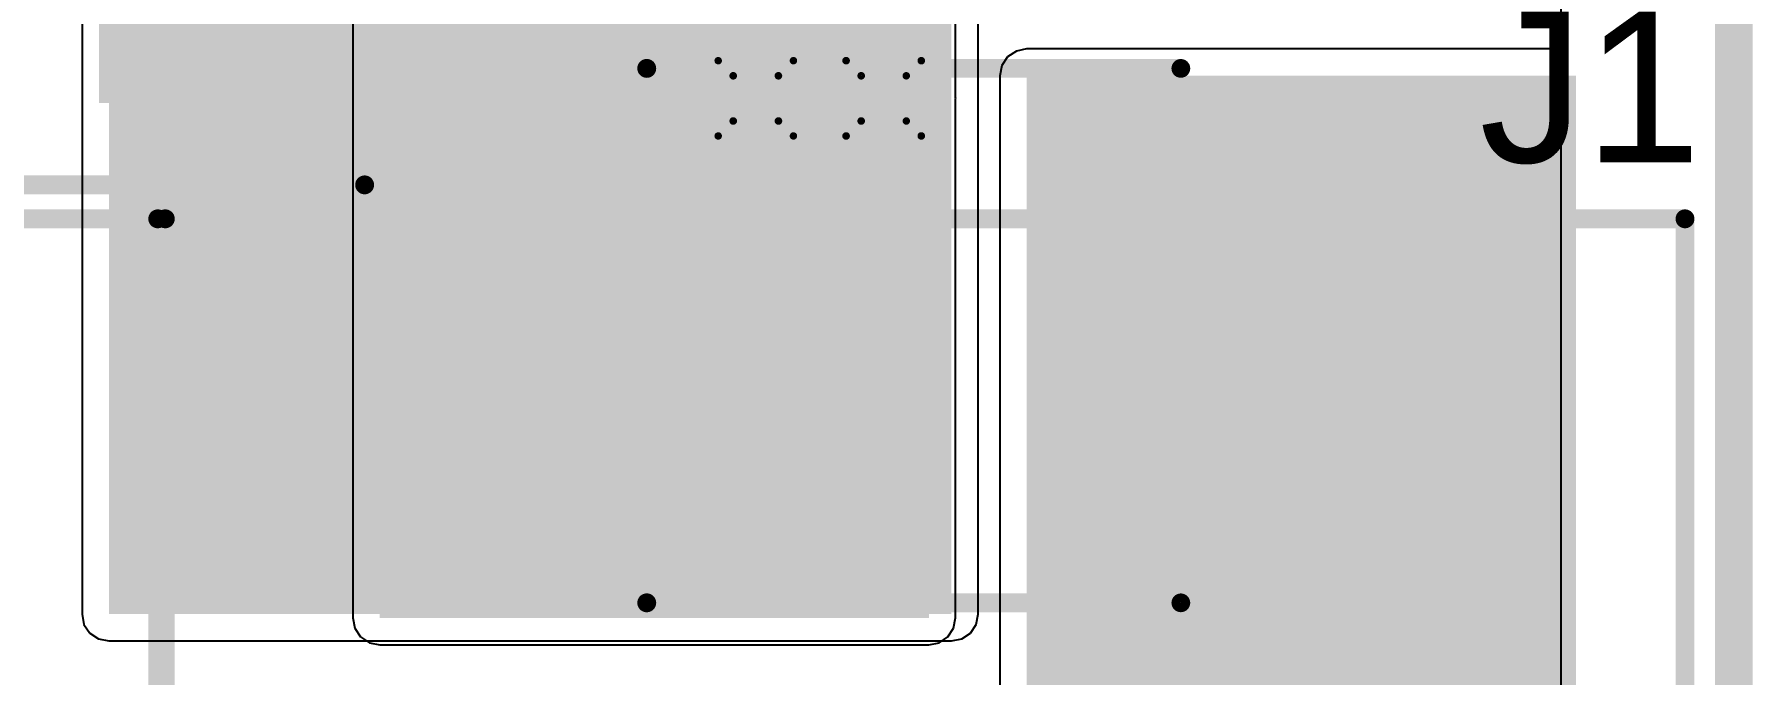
# Model space of a CAD drawing. Header units: inches. Extents: x -8 to 208, y -3 to 109.
# Drawn here: x 76.26 to 87.86, y 8.91 to 13.23 of the extents above; entities that cross this region are included whole.
import ezdxf

# ---------------------------------------------------------------- set-up
doc = ezdxf.new("R2010")
doc.units = ezdxf.units.IN
for name, color, linetype in [('BottomLayer', 5, 'Continuous'), ('BottomOverlay', 54, 'Continuous'), ('BottomPaste', 16, 'Continuous'), ('BottomSolder', 6, 'Continuous'), ('DrillDrawing', 1, 'Continuous'), ('Mechanical2', 216, 'Continuous'), ('MultiLayer', 9, 'Continuous'), ('PadHoleLayer', 156, 'Continuous'), ('TopLayer', 1, 'Continuous'), ('TopOverlay', 2, 'Continuous'), ('TopPaste', 8, 'Continuous'), ('TopSolder', 216, 'Continuous'), ('ViaHoleLayer', 16, 'Continuous')]:
    doc.layers.add(name, color=color, linetype=linetype)
doc.styles.add('Arial', font='', dxfattribs={"height": 0.2})
doc.styles.get('Arial').set_extended_font_data('Arial')

# ---------------------------------------------------------------- blocks, each defined once
blk = doc.blocks.new('DB128L_5_08_3P_BK_S_89')
at = {"layer": 'TopOverlay'}
for points in [[(-7.671, 5.131, 0.127, 0.127, 0), (7.671, 5.131, 0.127, 0.127, 0)], [(7.671, -5.08, 0.127, 0.127, 0), (7.671, 5.131, 0.127, 0.127, 0)]]:
    blk.add_lwpolyline(points, format="xyseb", dxfattribs=at)
blk.add_lwpolyline([(7.639, 5.131, 0.0635, 0.0635, 1), (7.703, 5.131, 0.0635, 0.0635, 1)], format="xyseb", close=True, dxfattribs=at)
blk.add_lwpolyline([(7.639, 5.131, 0.0635, 0.0635, 1), (7.703, 5.131, 0.0635, 0.0635, 1)], format="xyseb", close=True, dxfattribs=at)
blk = doc.blocks.new('DB128L_5_08_2P_BK_S_94')
at = {"layer": 'BottomLayer'}
blk.add_hatch(color=5, dxfattribs=at).paths.add_polyline_path([(-1.04, 1.5), (-1.04, -1.5), (-4.04, -1.5), (-4.04, 1.5)])
h = blk.add_hatch(color=5, dxfattribs=at)
edge = h.paths.add_edge_path()
edge.add_arc((2.54, 0), 1.5, 0, 360)
at = {"layer": 'BottomSolder'}
blk.add_hatch(color=6, dxfattribs=at).paths.add_polyline_path([(-0.938, 1.602), (-0.938, -1.602), (-4.142, -1.602), (-4.142, 1.602)])
h = blk.add_hatch(color=6, dxfattribs=at)
edge = h.paths.add_edge_path()
edge.add_arc((2.54, 0), 1.602, 0, 360)
at = {"layer": 'MultiLayer'}
blk.add_hatch(color=9, dxfattribs=at).paths.add_polyline_path([(-1.04, 1.5), (-1.04, -1.5), (-4.04, -1.5), (-4.04, 1.5)])
h = blk.add_hatch(color=9, dxfattribs=at)
edge = h.paths.add_edge_path()
edge.add_arc((2.54, 0), 1.5, 0, 360)
at = {"layer": 'PadHoleLayer'}
h = blk.add_hatch(color=156, dxfattribs=at)
edge = h.paths.add_edge_path()
edge.add_arc((-2.54, 0), 0.8, 0, 360)
h = blk.add_hatch(color=156, dxfattribs=at)
edge = h.paths.add_edge_path()
edge.add_arc((2.54, 0), 0.8, 0, 360)
at = {"layer": 'TopLayer'}
blk.add_hatch(color=1, dxfattribs=at).paths.add_polyline_path([(-1.04, 1.5), (-1.04, -1.5), (-4.04, -1.5), (-4.04, 1.5)])
h = blk.add_hatch(color=1, dxfattribs=at)
edge = h.paths.add_edge_path()
edge.add_arc((2.54, 0), 1.5, 0, 360)
at = {"layer": 'TopSolder'}
blk.add_hatch(color=216, dxfattribs=at).paths.add_polyline_path([(-0.938, 1.602), (-0.938, -1.602), (-4.142, -1.602), (-4.142, 1.602)])
h = blk.add_hatch(color=216, dxfattribs=at)
edge = h.paths.add_edge_path()
edge.add_arc((2.54, 0), 1.602, 0, 360)
at = {"layer": 'TopOverlay'}
for points in [[(-5.131, 5.131, 0.127, 0.127, 0), (5.131, 5.131, 0.127, 0.127, 0)], [(-5.131, -5.08, 0.127, 0.127, 0), (-5.131, 5.131, 0.127, 0.127, 0)], [(5.131, -5.08, 0.127, 0.127, 0), (5.131, 5.131, 0.127, 0.127, 0)], [(-3.431, -4.343, 0.254, 0.254, 0), (-2.954, -3.867, 0.254, 0.254, 0)], [(-2.954, -3.867, 0.254, 0.254, 0), (-2.026, -3.867, 0.254, 0.254, 0)], [(-2.026, -3.867, 0.254, 0.254, 0), (-1.549, -4.343, 0.254, 0.254, 0)], [(1.649, -4.343, 0.254, 0.254, 0), (2.126, -3.867, 0.254, 0.254, 0)], [(2.126, -3.867, 0.254, 0.254, 0), (3.054, -3.867, 0.254, 0.254, 0)], [(3.054, -3.867, 0.254, 0.254, 0), (3.531, -4.343, 0.254, 0.254, 0)], [(-5.131, -5.08, 0.127, 0.127, 0), (5.131, -5.08, 0.127, 0.127, 0)]]:
    blk.add_lwpolyline(points, format="xyseb", dxfattribs=at)
for points in [[(-5.163, 5.131, 0.0635, 0.0635, 1), (-5.099, 5.131, 0.0635, 0.0635, 1)], [(-5.163, 5.131, 0.0635, 0.0635, 1), (-5.099, 5.131, 0.0635, 0.0635, 1)], [(5.099, 5.131, 0.0635, 0.0635, 1), (5.163, 5.131, 0.0635, 0.0635, 1)], [(5.099, 5.131, 0.0635, 0.0635, 1), (5.163, 5.131, 0.0635, 0.0635, 1)], [(-3.018, -3.867, 0.127, 0.127, 1), (-2.891, -3.867, 0.127, 0.127, 1)], [(-3.018, -3.867, 0.127, 0.127, 1), (-2.891, -3.867, 0.127, 0.127, 1)], [(-2.09, -3.867, 0.127, 0.127, 1), (-1.963, -3.867, 0.127, 0.127, 1)], [(-2.09, -3.867, 0.127, 0.127, 1), (-1.963, -3.867, 0.127, 0.127, 1)], [(2.062, -3.867, 0.127, 0.127, 1), (2.189, -3.867, 0.127, 0.127, 1)], [(2.062, -3.867, 0.127, 0.127, 1), (2.189, -3.867, 0.127, 0.127, 1)], [(2.99, -3.867, 0.127, 0.127, 1), (3.117, -3.867, 0.127, 0.127, 1)], [(2.99, -3.867, 0.127, 0.127, 1), (3.117, -3.867, 0.127, 0.127, 1)], [(-3.495, -4.343, 0.127, 0.127, 1), (-3.368, -4.343, 0.127, 0.127, 1)], [(-1.613, -4.343, 0.127, 0.127, 1), (-1.486, -4.343, 0.127, 0.127, 1)], [(1.585, -4.343, 0.127, 0.127, 1), (1.712, -4.343, 0.127, 0.127, 1)], [(3.467, -4.343, 0.127, 0.127, 1), (3.594, -4.343, 0.127, 0.127, 1)], [(-5.163, -5.08, 0.0635, 0.0635, 1), (-5.099, -5.08, 0.0635, 0.0635, 1)], [(-5.163, -5.08, 0.0635, 0.0635, 1), (-5.099, -5.08, 0.0635, 0.0635, 1)], [(5.099, -5.08, 0.0635, 0.0635, 1), (5.163, -5.08, 0.0635, 0.0635, 1)], [(5.099, -5.08, 0.0635, 0.0635, 1), (5.163, -5.08, 0.0635, 0.0635, 1)]]:
    blk.add_lwpolyline(points, format="xyseb", close=True, dxfattribs=at)
blk = doc.blocks.new('F____1812__B_98')
at = {"layer": 'BottomLayer'}
for points in [[(-3.38, 1.6), (-1.6, 1.6), (-1.6, -1.6), (-3.38, -1.6)], [(1.6, 1.6), (3.38, 1.6), (3.38, -1.6), (1.6, -1.6)]]:
    blk.add_hatch(color=5, dxfattribs=at).paths.add_polyline_path(points)
at = {"layer": 'BottomPaste'}
for points in [[(-3.38, 1.6), (-1.6, 1.6), (-1.6, -1.6), (-3.38, -1.6)], [(1.6, 1.6), (3.38, 1.6), (3.38, -1.6), (1.6, -1.6)]]:
    blk.add_hatch(color=16, dxfattribs=at).paths.add_polyline_path(points)
at = {"layer": 'BottomSolder'}
for points in [[(-3.482, 1.702), (-1.498, 1.702), (-1.498, -1.702), (-3.482, -1.702)], [(1.498, 1.702), (3.482, 1.702), (3.482, -1.702), (1.498, -1.702)]]:
    blk.add_hatch(color=6, dxfattribs=at).paths.add_polyline_path(points)
at = {"layer": 'BottomOverlay'}
for points in [[(1.854, 1.803, 0.127, 0.127, 0), (-1.753, 1.803, 0.127, 0.127, 0)], [(1.854, -1.803, 0.127, 0.127, 0), (-1.753, -1.803, 0.127, 0.127, 0)]]:
    blk.add_lwpolyline(points, format="xyseb", dxfattribs=at)
for points in [[(-1.784, 1.803, 0.0635, 0.0635, 1), (-1.721, 1.803, 0.0635, 0.0635, 1)], [(1.822, 1.803, 0.0635, 0.0635, 1), (1.886, 1.803, 0.0635, 0.0635, 1)], [(-1.784, -1.803, 0.0635, 0.0635, 1), (-1.721, -1.803, 0.0635, 0.0635, 1)], [(1.822, -1.803, 0.0635, 0.0635, 1), (1.886, -1.803, 0.0635, 0.0635, 1)]]:
    blk.add_lwpolyline(points, format="xyseb", close=True, dxfattribs=at)
blk = doc.blocks.new('SMB__112')
at = {"layer": 'TopLayer'}
for points in [[(-3.7, -1.2), (-3.7, 1.2), (-0.9, 1.2), (-0.9, -1.2)], [(0.9, -1.2), (0.9, 1.2), (3.7, 1.2), (3.7, -1.2)]]:
    blk.add_hatch(color=1, dxfattribs=at).paths.add_polyline_path(points)
at = {"layer": 'TopOverlay'}
for points in [[(2.591, 1.245), (4.826, 1.245), (4.826, 1.905), (2.591, 1.905)], [(3.734, -1.651), (4.826, -1.651), (4.826, 1.346), (3.734, 1.346)], [(2.591, -1.905), (4.826, -1.905), (4.826, -1.245), (2.591, -1.245)]]:
    blk.add_hatch(color=2, dxfattribs=at).paths.add_polyline_path(points)
at = {"layer": 'TopPaste'}
for points in [[(-3.7, -1.2), (-3.7, 1.2), (-0.9, 1.2), (-0.9, -1.2)], [(0.9, -1.2), (0.9, 1.2), (3.7, 1.2), (3.7, -1.2)]]:
    blk.add_hatch(color=8, dxfattribs=at).paths.add_polyline_path(points)
at = {"layer": 'TopSolder'}
for points in [[(-3.802, -1.302), (-3.802, 1.302), (-0.798, 1.302), (-0.798, -1.302)], [(0.798, -1.302), (0.798, 1.302), (3.802, 1.302), (3.802, -1.302)]]:
    blk.add_hatch(color=216, dxfattribs=at).paths.add_polyline_path(points)
at = {"layer": 'TopOverlay'}
for points in [[(-2.21, 1.854, 0.127, 0.127, 0), (2.591, 1.854, 0.127, 0.127, 0)], [(-2.21, 1.397, 0.127, 0.127, 0), (-2.21, 1.854, 0.127, 0.127, 0)], [(-2.21, -1.854, 0.127, 0.127, 0), (-2.21, -1.397, 0.127, 0.127, 0)], [(-2.21, -1.854, 0.127, 0.127, 0), (2.591, -1.854, 0.127, 0.127, 0)]]:
    blk.add_lwpolyline(points, format="xyseb", dxfattribs=at)
for points in [[(-2.242, 1.854, 0.0635, 0.0635, 1), (-2.178, 1.854, 0.0635, 0.0635, 1)], [(-2.242, 1.854, 0.0635, 0.0635, 1), (-2.178, 1.854, 0.0635, 0.0635, 1)], [(2.559, 1.854, 0.0635, 0.0635, 1), (2.623, 1.854, 0.0635, 0.0635, 1)], [(-2.242, 1.397, 0.0635, 0.0635, 1), (-2.178, 1.397, 0.0635, 0.0635, 1)], [(-2.242, -1.397, 0.0635, 0.0635, 1), (-2.178, -1.397, 0.0635, 0.0635, 1)], [(-2.242, -1.854, 0.0635, 0.0635, 1), (-2.178, -1.854, 0.0635, 0.0635, 1)], [(-2.242, -1.854, 0.0635, 0.0635, 1), (-2.178, -1.854, 0.0635, 0.0635, 1)], [(2.559, -1.854, 0.0635, 0.0635, 1), (2.623, -1.854, 0.0635, 0.0635, 1)]]:
    blk.add_lwpolyline(points, format="xyseb", close=True, dxfattribs=at)

msp = doc.modelspace()

# ---------------------------------------------------------------- hatches: boundary and pattern name
at = {"layer": 'BottomLayer'}
for points in [[(82.296, 16.764), (78.588, 16.764), (78.588, 9.296), (82.296, 9.296)], [(82.956, 5.232), (86.665, 5.232), (86.665, 12.954), (82.956, 12.954)]]:
    msp.add_hatch(color=5, dxfattribs=at).paths.add_polyline_path(points)
h = msp.add_hatch(color=5, dxfattribs=at)
edge = h.paths.add_edge_path()
edge.add_arc((81.128, 12.802), 0.3, 0, 360)
h = msp.add_hatch(color=5, dxfattribs=at)
edge = h.paths.add_edge_path()
edge.add_arc((81.991, 12.802), 0.3, 0, 360)
at = {"layer": 'BottomSolder'}
h = msp.add_hatch(color=6, dxfattribs=at)
edge = h.paths.add_edge_path()
edge.add_arc((81.128, 12.802), 0.402, 0, 360)
h = msp.add_hatch(color=6, dxfattribs=at)
edge = h.paths.add_edge_path()
edge.add_arc((81.991, 12.802), 0.402, 0, 360)
at = {"layer": 'TopLayer'}
msp.add_hatch(color=1, dxfattribs=at).paths.add_polyline_path([(76.759, 9.322), (82.448, 9.322), (82.448, 21.107), (76.759, 21.107)])
h = msp.add_hatch(color=1, dxfattribs=at)
edge = h.paths.add_edge_path()
edge.add_arc((81.128, 12.802), 0.3, 0, 360)
h = msp.add_hatch(color=1, dxfattribs=at)
edge = h.paths.add_edge_path()
edge.add_arc((81.991, 12.802), 0.3, 0, 360)
at = {"layer": 'TopSolder'}
h = msp.add_hatch(color=216, dxfattribs=at)
edge = h.paths.add_edge_path()
edge.add_arc((81.128, 12.802), 0.402, 0, 360)
h = msp.add_hatch(color=216, dxfattribs=at)
edge = h.paths.add_edge_path()
edge.add_arc((81.991, 12.802), 0.402, 0, 360)
at = {"layer": 'ViaHoleLayer'}
h = msp.add_hatch(color=16, dxfattribs=at)
edge = h.paths.add_edge_path()
edge.add_arc((81.128, 12.802), 0.15, 0, 360)
h = msp.add_hatch(color=16, dxfattribs=at)
edge = h.paths.add_edge_path()
edge.add_arc((81.991, 12.802), 0.15, 0, 360)

# ---------------------------------------------------------------- linework, layer by layer
at = {"layer": 'BottomLayer'}
for p, q in [((86.563, 19.656), (86.563, 13.135)), ((78.406, 16.485), (78.406, 9.296)), ((82.477, 12.807), (82.477, 13.66)), ((82.887, 13.121), (82.828, 13.082)), ((82.956, 13.135), (82.887, 13.121)), ((86.563, 13.135), (82.956, 13.135)), ((82.789, 13.023), (82.775, 12.954)), ((82.828, 13.082), (82.789, 13.023)), ((82.775, 12.954), (82.775, 5.232)), ((82.478, 12.802), (82.477, 12.807)), ((82.477, 12.796), (82.478, 12.802)), ((82.477, 9.296), (82.477, 12.796)), ((78.406, 9.296), (78.42, 9.227)), ((82.463, 9.227), (82.477, 9.296)), ((78.42, 9.227), (78.459, 9.168)), ((78.459, 9.168), (78.518, 9.129)), ((82.365, 9.129), (82.424, 9.168)), ((82.424, 9.168), (82.463, 9.227)), ((78.518, 9.129), (78.588, 9.115)), ((78.588, 9.115), (82.296, 9.115)), ((82.296, 9.115), (82.365, 9.129))]:
    msp.add_line(p, q, dxfattribs=at)
at = {"layer": 'DrillDrawing'}
for points in [[(80.874, 13.056, 0.0508, 0.0508, 0), (81.382, 13.056, 0.0508, 0.0508, 0)], [(80.874, 12.548, 0.0508, 0.0508, 0), (80.874, 13.056, 0.0508, 0.0508, 0)], [(81.382, 12.548, 0.0508, 0.0508, 0), (81.382, 13.056, 0.0508, 0.0508, 0)], [(81.737, 13.056, 0.0508, 0.0508, 0), (82.245, 13.056, 0.0508, 0.0508, 0)], [(81.737, 12.548, 0.0508, 0.0508, 0), (81.737, 13.056, 0.0508, 0.0508, 0)], [(82.245, 12.548, 0.0508, 0.0508, 0), (82.245, 13.056, 0.0508, 0.0508, 0)], [(80.975, 12.954, 0.0508, 0.0508, 0), (81.28, 12.954, 0.0508, 0.0508, 0)], [(80.975, 12.649, 0.0508, 0.0508, 0), (80.975, 12.954, 0.0508, 0.0508, 0)], [(81.28, 12.649, 0.0508, 0.0508, 0), (81.28, 12.954, 0.0508, 0.0508, 0)], [(81.839, 12.954, 0.0508, 0.0508, 0), (82.144, 12.954, 0.0508, 0.0508, 0)], [(81.839, 12.649, 0.0508, 0.0508, 0), (81.839, 12.954, 0.0508, 0.0508, 0)], [(82.144, 12.649, 0.0508, 0.0508, 0), (82.144, 12.954, 0.0508, 0.0508, 0)], [(80.975, 12.649, 0.0508, 0.0508, 0), (81.28, 12.649, 0.0508, 0.0508, 0)], [(81.839, 12.649, 0.0508, 0.0508, 0), (82.144, 12.649, 0.0508, 0.0508, 0)], [(80.874, 12.548, 0.0508, 0.0508, 0), (81.382, 12.548, 0.0508, 0.0508, 0)], [(81.737, 12.548, 0.0508, 0.0508, 0), (82.245, 12.548, 0.0508, 0.0508, 0)]]:
    msp.add_lwpolyline(points, format="xyseb", dxfattribs=at)
for points in [[(80.861, 13.056, 0.0254, 0.0254, 1), (80.886, 13.056, 0.0254, 0.0254, 1)], [(80.861, 13.056, 0.0254, 0.0254, 1), (80.886, 13.056, 0.0254, 0.0254, 1)], [(81.369, 13.056, 0.0254, 0.0254, 1), (81.394, 13.056, 0.0254, 0.0254, 1)], [(81.369, 13.056, 0.0254, 0.0254, 1), (81.394, 13.056, 0.0254, 0.0254, 1)], [(81.724, 13.056, 0.0254, 0.0254, 1), (81.75, 13.056, 0.0254, 0.0254, 1)], [(81.724, 13.056, 0.0254, 0.0254, 1), (81.75, 13.056, 0.0254, 0.0254, 1)], [(82.232, 13.056, 0.0254, 0.0254, 1), (82.258, 13.056, 0.0254, 0.0254, 1)], [(82.232, 13.056, 0.0254, 0.0254, 1), (82.258, 13.056, 0.0254, 0.0254, 1)], [(80.962, 12.954, 0.0254, 0.0254, 1), (80.988, 12.954, 0.0254, 0.0254, 1)], [(80.962, 12.954, 0.0254, 0.0254, 1), (80.988, 12.954, 0.0254, 0.0254, 1)], [(81.267, 12.954, 0.0254, 0.0254, 1), (81.293, 12.954, 0.0254, 0.0254, 1)], [(81.267, 12.954, 0.0254, 0.0254, 1), (81.293, 12.954, 0.0254, 0.0254, 1)], [(81.826, 12.954, 0.0254, 0.0254, 1), (81.852, 12.954, 0.0254, 0.0254, 1)], [(81.826, 12.954, 0.0254, 0.0254, 1), (81.852, 12.954, 0.0254, 0.0254, 1)], [(82.131, 12.954, 0.0254, 0.0254, 1), (82.156, 12.954, 0.0254, 0.0254, 1)], [(82.131, 12.954, 0.0254, 0.0254, 1), (82.156, 12.954, 0.0254, 0.0254, 1)], [(80.962, 12.649, 0.0254, 0.0254, 1), (80.988, 12.649, 0.0254, 0.0254, 1)], [(80.962, 12.649, 0.0254, 0.0254, 1), (80.988, 12.649, 0.0254, 0.0254, 1)], [(81.267, 12.649, 0.0254, 0.0254, 1), (81.293, 12.649, 0.0254, 0.0254, 1)], [(81.267, 12.649, 0.0254, 0.0254, 1), (81.293, 12.649, 0.0254, 0.0254, 1)], [(81.826, 12.649, 0.0254, 0.0254, 1), (81.852, 12.649, 0.0254, 0.0254, 1)], [(81.826, 12.649, 0.0254, 0.0254, 1), (81.852, 12.649, 0.0254, 0.0254, 1)], [(82.131, 12.649, 0.0254, 0.0254, 1), (82.156, 12.649, 0.0254, 0.0254, 1)], [(82.131, 12.649, 0.0254, 0.0254, 1), (82.156, 12.649, 0.0254, 0.0254, 1)], [(80.861, 12.548, 0.0254, 0.0254, 1), (80.886, 12.548, 0.0254, 0.0254, 1)], [(80.861, 12.548, 0.0254, 0.0254, 1), (80.886, 12.548, 0.0254, 0.0254, 1)], [(81.369, 12.548, 0.0254, 0.0254, 1), (81.394, 12.548, 0.0254, 0.0254, 1)], [(81.369, 12.548, 0.0254, 0.0254, 1), (81.394, 12.548, 0.0254, 0.0254, 1)], [(81.724, 12.548, 0.0254, 0.0254, 1), (81.75, 12.548, 0.0254, 0.0254, 1)], [(81.724, 12.548, 0.0254, 0.0254, 1), (81.75, 12.548, 0.0254, 0.0254, 1)], [(82.232, 12.548, 0.0254, 0.0254, 1), (82.258, 12.548, 0.0254, 0.0254, 1)], [(82.232, 12.548, 0.0254, 0.0254, 1), (82.258, 12.548, 0.0254, 0.0254, 1)]]:
    msp.add_lwpolyline(points, format="xyseb", close=True, dxfattribs=at)
at = {"layer": 'Mechanical2'}
msp.add_lwpolyline([(87.732, 62.484, 0.254, 0.254, 0), (87.732, 0, 0.254, 0.254, 0)], format="xyseb", dxfattribs=at)
at = {"layer": 'TopLayer'}
for p, q in [((76.578, 21.107), (76.578, 9.322)), ((82.63, 9.322), (82.63, 19.224)), ((86.563, 14.034), (86.563, 7.298)), ((76.578, 9.322), (76.591, 9.252)), ((82.616, 9.252), (82.63, 9.322)), ((76.591, 9.252), (76.631, 9.194)), ((76.631, 9.194), (76.689, 9.154)), ((82.518, 9.154), (82.577, 9.194)), ((82.577, 9.194), (82.616, 9.252)), ((76.689, 9.154), (76.759, 9.141)), ((76.759, 9.141), (82.448, 9.141)), ((82.448, 9.141), (82.518, 9.154))]:
    msp.add_line(p, q, dxfattribs=at)

# ---------------------------------------------------------------- block references
for name, p in [('SMB__112', (75.895, 14.072)), ('DB128L_5_08_3P_BK_S_89', (69.418, 6.858)), ('DB128L_5_08_2P_BK_S_94', (82.271, 6.858))]:
    msp.add_blockref(name, p)
at = {"rotation": 180}
msp.add_blockref('F____1812__B_98', (82.245, 11.201), dxfattribs=at)

# ---------------------------------------------------------------- texts
at = {"layer": 'TopOverlay', "style": 'Arial'}
msp.add_text('J1', height=1.016, dxfattribs=at).set_placement((86.013, 12.37))

doc.saveas('drawing.dxf')
